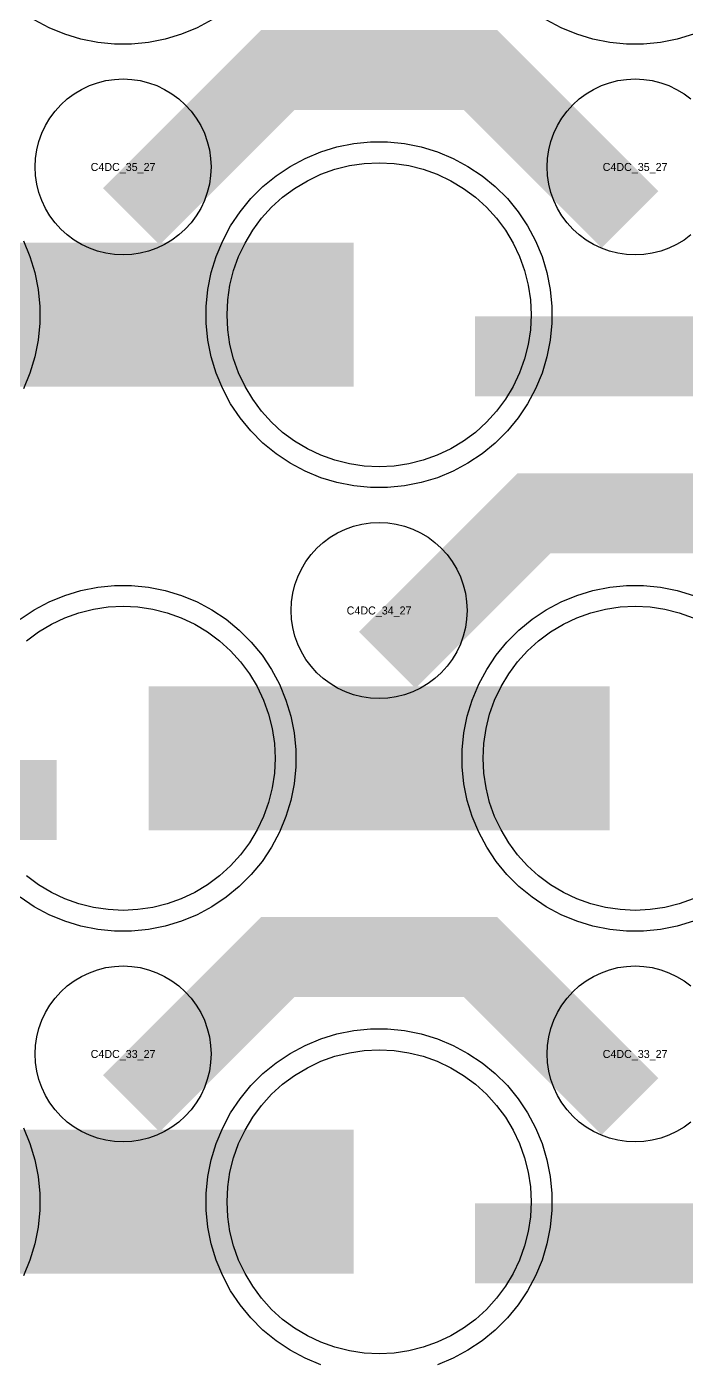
# Model space of a CAD drawing. Extents: x -11880 to 11880, y -14992 to 14992.
# Drawn here: x -3390.1 to -3184, y -10316.2 to -9899.8 of the extents above; entities that cross this region are included whole.
import ezdxf
from ezdxf.enums import TextEntityAlignment as Align

# ---------------------------------------------------------------- set-up
doc = ezdxf.new("R2010")
doc.units = 0
doc.header["$MEASUREMENT"] = 0
for name, color, linetype in [('GDS_775_DT_237', 138, 'CONTINUOUS'), ('RDL1_FS', 34, 'CONTINUOUS'), ('RDL_BS', 160, 'CONTINUOUS')]:
    doc.layers.add(name, color=color, linetype=linetype)

msp = doc.modelspace()

# ---------------------------------------------------------------- linework, layer by layer
at = {"layer": 'RDL1_FS', "color": 240, "true_color": 0xed1f24}
msp.add_lwpolyline([(-3280, -10037.329), (-3284.657, -10037.1), (-3289.268, -10036.416), (-3293.791, -10035.284), (-3298.181, -10033.712), (-3302.395, -10031.72), (-3306.395, -10029.322), (-3310.14, -10026.544), (-3313.594, -10023.414), (-3316.724, -10019.96), (-3319.502, -10016.215), (-3321.9, -10012.215), (-3323.892, -10008.001), (-3325.464, -10003.611), (-3326.596, -9999.088), (-3327.28, -9994.477), (-3327.509, -9989.82), (-3327.28, -9985.163), (-3326.596, -9980.552), (-3325.464, -9976.029), (-3323.892, -9971.639), (-3321.9, -9967.425), (-3319.502, -9963.425), (-3316.724, -9959.68), (-3313.594, -9956.226), (-3310.14, -9953.096), (-3306.395, -9950.318), (-3302.395, -9947.92), (-3298.181, -9945.928), (-3293.791, -9944.356), (-3289.268, -9943.224), (-3284.657, -9942.54), (-3280, -9942.311), (-3275.343, -9942.54), (-3270.732, -9943.224), (-3266.209, -9944.356), (-3261.819, -9945.928), (-3257.605, -9947.92), (-3253.605, -9950.318), (-3249.86, -9953.096), (-3246.406, -9956.226), (-3243.276, -9959.68), (-3240.498, -9963.425), (-3238.1, -9967.425), (-3236.108, -9971.639), (-3234.536, -9976.029), (-3233.404, -9980.552), (-3232.72, -9985.163), (-3232.491, -9989.82), (-3232.72, -9994.477), (-3233.404, -9999.088), (-3234.536, -10003.611), (-3236.108, -10008.001), (-3238.1, -10012.215), (-3240.498, -10016.215), (-3243.276, -10019.96), (-3246.406, -10023.414), (-3249.86, -10026.544), (-3253.605, -10029.322), (-3257.605, -10031.72), (-3261.819, -10033.712), (-3266.209, -10035.284), (-3270.732, -10036.416), (-3275.343, -10037.1)], close=True, dxfattribs=at)
for points in [[(-3431.998, -9989.82, 45, 45, 0), (-3359.998, -9989.82, 45, 45, 0)], [(-3359.998, -9989.82, 45, 45, 0), (-3287.998, -9989.82, 45, 45, 0)]]:
    msp.add_lwpolyline(points, format="xyseb", dxfattribs=at)
at = {"layer": 'RDL1_FS'}
for points in [[(-3390.14, -10091.661), (-3386.395, -10088.883), (-3382.395, -10086.485), (-3378.181, -10084.493), (-3373.791, -10082.921), (-3369.268, -10081.789), (-3364.657, -10081.105), (-3360, -10080.876), (-3355.343, -10081.105), (-3350.732, -10081.789), (-3346.209, -10082.921), (-3341.819, -10084.493), (-3337.605, -10086.485), (-3333.605, -10088.883), (-3329.86, -10091.661), (-3326.406, -10094.791), (-3323.276, -10098.245), (-3320.498, -10101.99), (-3318.1, -10105.99), (-3316.108, -10110.204), (-3314.536, -10114.594), (-3313.404, -10119.117), (-3312.72, -10123.728), (-3312.491, -10128.385), (-3312.72, -10133.042), (-3313.404, -10137.653), (-3314.536, -10142.176), (-3316.108, -10146.566), (-3318.1, -10150.78), (-3320.498, -10154.78), (-3323.276, -10158.525), (-3326.406, -10161.979), (-3329.86, -10165.109), (-3333.605, -10167.887), (-3337.605, -10170.285), (-3341.819, -10172.277), (-3346.209, -10173.849), (-3350.732, -10174.981), (-3355.343, -10175.665), (-3360, -10175.894), (-3364.657, -10175.665), (-3369.268, -10174.981), (-3373.791, -10173.849), (-3378.181, -10172.277), (-3382.395, -10170.285), (-3386.395, -10167.887), (-3390.14, -10165.109)], [(-3181.819, -10172.277), (-3186.209, -10173.849), (-3190.732, -10174.981), (-3195.343, -10175.665), (-3200, -10175.894), (-3204.657, -10175.665), (-3209.268, -10174.981), (-3213.791, -10173.849), (-3218.181, -10172.277), (-3222.395, -10170.285), (-3226.395, -10167.887), (-3230.14, -10165.109), (-3233.594, -10161.979), (-3236.724, -10158.525), (-3239.502, -10154.78), (-3241.9, -10150.78), (-3243.892, -10146.566), (-3245.464, -10142.176), (-3246.596, -10137.653), (-3247.28, -10133.042), (-3247.509, -10128.385), (-3247.28, -10123.728), (-3246.596, -10119.117), (-3245.464, -10114.594), (-3243.892, -10110.204), (-3241.9, -10105.99), (-3239.502, -10101.99), (-3236.724, -10098.245), (-3233.594, -10094.791), (-3230.14, -10091.661), (-3226.395, -10088.883), (-3222.395, -10086.485), (-3218.181, -10084.493), (-3213.791, -10082.921), (-3209.268, -10081.789), (-3204.657, -10081.105), (-3200, -10080.876), (-3195.343, -10081.105), (-3190.732, -10081.789), (-3186.209, -10082.921), (-3181.819, -10084.493)]]:
    msp.add_lwpolyline(points, dxfattribs=at)
for points in [[(-3351.998, -10128.385, 45, 45, 0), (-3279.998, -10128.385, 45, 45, 0)], [(-3279.998, -10128.385, 45, 45, 0), (-3207.998, -10128.385, 45, 45, 0)], [(-3431.998, -10266.95, 45, 45, 0), (-3359.998, -10266.95, 45, 45, 0)], [(-3359.998, -10266.95, 45, 45, 0), (-3287.998, -10266.95, 45, 45, 0)]]:
    msp.add_lwpolyline(points, format="xyseb", dxfattribs=at)
msp.add_lwpolyline([(-3280, -10314.459), (-3284.657, -10314.23), (-3289.268, -10313.546), (-3293.791, -10312.414), (-3298.181, -10310.842), (-3302.395, -10308.85), (-3306.395, -10306.452), (-3310.14, -10303.674), (-3313.594, -10300.544), (-3316.724, -10297.09), (-3319.502, -10293.345), (-3321.9, -10289.345), (-3323.892, -10285.131), (-3325.464, -10280.741), (-3326.596, -10276.218), (-3327.28, -10271.607), (-3327.509, -10266.95), (-3327.28, -10262.293), (-3326.596, -10257.682), (-3325.464, -10253.159), (-3323.892, -10248.769), (-3321.9, -10244.555), (-3319.502, -10240.555), (-3316.724, -10236.81), (-3313.594, -10233.356), (-3310.14, -10230.226), (-3306.395, -10227.448), (-3302.395, -10225.05), (-3298.181, -10223.058), (-3293.791, -10221.486), (-3289.268, -10220.354), (-3284.657, -10219.67), (-3280, -10219.441), (-3275.343, -10219.67), (-3270.732, -10220.354), (-3266.209, -10221.486), (-3261.819, -10223.058), (-3257.605, -10225.05), (-3253.605, -10227.448), (-3249.86, -10230.226), (-3246.406, -10233.356), (-3243.276, -10236.81), (-3240.498, -10240.555), (-3238.1, -10244.555), (-3236.108, -10248.769), (-3234.536, -10253.159), (-3233.404, -10257.682), (-3232.72, -10262.293), (-3232.491, -10266.95), (-3232.72, -10271.607), (-3233.404, -10276.218), (-3234.536, -10280.741), (-3236.108, -10285.131), (-3238.1, -10289.345), (-3240.498, -10293.345), (-3243.276, -10297.09), (-3246.406, -10300.544), (-3249.86, -10303.674), (-3253.605, -10306.452), (-3257.605, -10308.85), (-3261.819, -10310.842), (-3266.209, -10312.414), (-3270.732, -10313.546), (-3275.343, -10314.23)], close=True, dxfattribs=at)
at = {"layer": 'RDL_BS', "color": 240, "true_color": 0xed1f24}
for points in [[(-3332.223, -9897.643), (-3336.885, -9900.135), (-3341.795, -9902.166), (-3346.835, -9903.697), (-3352.062, -9904.743), (-3357.356, -9905.26), (-3362.644, -9905.26), (-3367.938, -9904.743), (-3373.165, -9903.697), (-3378.205, -9902.166), (-3383.115, -9900.135), (-3387.777, -9897.643)], [(-3172.223, -9897.643), (-3176.885, -9900.135), (-3181.795, -9902.166), (-3186.835, -9903.697), (-3192.062, -9904.743), (-3197.356, -9905.26), (-3202.644, -9905.26), (-3207.938, -9904.743), (-3213.165, -9903.697), (-3218.205, -9902.166), (-3223.115, -9900.135), (-3227.777, -9897.643)], [(-3391.125, -9966.705), (-3389.094, -9971.615), (-3387.563, -9976.655), (-3386.517, -9981.882), (-3386, -9987.176), (-3386, -9992.464), (-3386.517, -9997.758), (-3387.563, -10002.985), (-3389.094, -10008.025), (-3391.125, -10012.935)]]:
    msp.add_lwpolyline(points, dxfattribs=at)
at = {"layer": 'RDL_BS'}
for points in [[(-3357.438, -9959.134, 25, 25, 0), (-3311.623, -9913.319, 25, 25, 0), (-3278.07, -9913.319, 25, 25, 0)], [(-3201.599, -9960.033, 25, 25, 0), (-3248.313, -9913.319, 25, 25, 0), (-3278.071, -9913.319, 25, 25, 0)], [(-3277.438, -10097.699, 25, 25, 0), (-3231.623, -10051.884, 25, 25, 0), (-3198.07, -10051.884, 25, 25, 0)], [(-3121.599, -10098.598, 25, 25, 0), (-3168.313, -10051.884, 25, 25, 0), (-3198.071, -10051.884, 25, 25, 0)], [(-3489.984, -10141.398, 25, 25, 0), (-3380.719, -10141.398, 25, 25, 0)], [(-3357.438, -10236.264, 25, 25, 0), (-3311.623, -10190.449, 25, 25, 0), (-3278.07, -10190.449, 25, 25, 0)], [(-3201.599, -10237.163, 25, 25, 0), (-3248.313, -10190.449, 25, 25, 0), (-3278.071, -10190.449, 25, 25, 0)], [(-3249.984, -10279.963, 25, 25, 0), (-3140.719, -10279.963, 25, 25, 0)]]:
    msp.add_lwpolyline(points, format="xyseb", dxfattribs=at)
for points in [[(-3360, -9971.126), (-3362.693, -9970.994), (-3365.365, -9970.598), (-3367.984, -9969.941), (-3370.519, -9969.034), (-3372.956, -9967.882), (-3375.28, -9966.489), (-3377.443, -9964.886), (-3379.442, -9963.074), (-3381.254, -9961.075), (-3382.857, -9958.912), (-3384.25, -9956.588), (-3385.402, -9954.151), (-3386.309, -9951.616), (-3386.966, -9948.997), (-3387.362, -9946.325), (-3387.494, -9943.632), (-3387.362, -9940.939), (-3386.966, -9938.267), (-3386.309, -9935.648), (-3385.402, -9933.113), (-3384.25, -9930.676), (-3382.857, -9928.352), (-3381.254, -9926.189), (-3379.442, -9924.19), (-3377.443, -9922.378), (-3375.28, -9920.775), (-3372.956, -9919.382), (-3370.519, -9918.23), (-3367.984, -9917.323), (-3365.365, -9916.666), (-3362.693, -9916.27), (-3360, -9916.138), (-3357.307, -9916.27), (-3354.635, -9916.666), (-3352.016, -9917.323), (-3349.481, -9918.23), (-3347.044, -9919.382), (-3344.72, -9920.775), (-3342.557, -9922.378), (-3340.558, -9924.19), (-3338.746, -9926.189), (-3337.143, -9928.352), (-3335.75, -9930.676), (-3334.598, -9933.113), (-3333.691, -9935.648), (-3333.034, -9938.267), (-3332.638, -9940.939), (-3332.506, -9943.632), (-3332.638, -9946.325), (-3333.034, -9948.997), (-3333.691, -9951.616), (-3334.598, -9954.151), (-3335.75, -9956.588), (-3337.143, -9958.912), (-3338.746, -9961.075), (-3340.558, -9963.074), (-3342.557, -9964.886), (-3344.72, -9966.489), (-3347.044, -9967.882), (-3349.481, -9969.034), (-3352.016, -9969.941), (-3354.635, -9970.598), (-3357.307, -9970.994)], [(-3280, -10109.691), (-3282.693, -10109.559), (-3285.365, -10109.163), (-3287.984, -10108.506), (-3290.519, -10107.599), (-3292.956, -10106.447), (-3295.28, -10105.054), (-3297.443, -10103.451), (-3299.442, -10101.639), (-3301.254, -10099.64), (-3302.857, -10097.477), (-3304.25, -10095.153), (-3305.402, -10092.716), (-3306.309, -10090.181), (-3306.966, -10087.562), (-3307.362, -10084.89), (-3307.494, -10082.197), (-3307.362, -10079.504), (-3306.966, -10076.832), (-3306.309, -10074.213), (-3305.402, -10071.678), (-3304.25, -10069.241), (-3302.857, -10066.917), (-3301.254, -10064.754), (-3299.442, -10062.755), (-3297.443, -10060.943), (-3295.28, -10059.34), (-3292.956, -10057.947), (-3290.519, -10056.795), (-3287.984, -10055.888), (-3285.365, -10055.231), (-3282.693, -10054.835), (-3280, -10054.703), (-3277.307, -10054.835), (-3274.635, -10055.231), (-3272.016, -10055.888), (-3269.481, -10056.795), (-3267.044, -10057.947), (-3264.72, -10059.34), (-3262.557, -10060.943), (-3260.558, -10062.755), (-3258.746, -10064.754), (-3257.143, -10066.917), (-3255.75, -10069.241), (-3254.598, -10071.678), (-3253.691, -10074.213), (-3253.034, -10076.832), (-3252.638, -10079.504), (-3252.506, -10082.197), (-3252.638, -10084.89), (-3253.034, -10087.562), (-3253.691, -10090.181), (-3254.598, -10092.716), (-3255.75, -10095.153), (-3257.143, -10097.477), (-3258.746, -10099.64), (-3260.558, -10101.639), (-3262.557, -10103.451), (-3264.72, -10105.054), (-3267.044, -10106.447), (-3269.481, -10107.599), (-3272.016, -10108.506), (-3274.635, -10109.163), (-3277.307, -10109.559)], [(-3360, -10248.256), (-3362.693, -10248.124), (-3365.365, -10247.728), (-3367.984, -10247.071), (-3370.519, -10246.164), (-3372.956, -10245.012), (-3375.28, -10243.619), (-3377.443, -10242.016), (-3379.442, -10240.204), (-3381.254, -10238.205), (-3382.857, -10236.042), (-3384.25, -10233.718), (-3385.402, -10231.281), (-3386.309, -10228.746), (-3386.966, -10226.127), (-3387.362, -10223.455), (-3387.494, -10220.762), (-3387.362, -10218.069), (-3386.966, -10215.397), (-3386.309, -10212.778), (-3385.402, -10210.243), (-3384.25, -10207.806), (-3382.857, -10205.482), (-3381.254, -10203.319), (-3379.442, -10201.32), (-3377.443, -10199.508), (-3375.28, -10197.905), (-3372.956, -10196.512), (-3370.519, -10195.36), (-3367.984, -10194.453), (-3365.365, -10193.796), (-3362.693, -10193.4), (-3360, -10193.268), (-3357.307, -10193.4), (-3354.635, -10193.796), (-3352.016, -10194.453), (-3349.481, -10195.36), (-3347.044, -10196.512), (-3344.72, -10197.905), (-3342.557, -10199.508), (-3340.558, -10201.32), (-3338.746, -10203.319), (-3337.143, -10205.482), (-3335.75, -10207.806), (-3334.598, -10210.243), (-3333.691, -10212.778), (-3333.034, -10215.397), (-3332.638, -10218.069), (-3332.506, -10220.762), (-3332.638, -10223.455), (-3333.034, -10226.127), (-3333.691, -10228.746), (-3334.598, -10231.281), (-3335.75, -10233.718), (-3337.143, -10236.042), (-3338.746, -10238.205), (-3340.558, -10240.204), (-3342.557, -10242.016), (-3344.72, -10243.619), (-3347.044, -10245.012), (-3349.481, -10246.164), (-3352.016, -10247.071), (-3354.635, -10247.728), (-3357.307, -10248.124)]]:
    msp.add_lwpolyline(points, close=True, dxfattribs=at)
for points in [[(-3182.557, -9964.886), (-3184.72, -9966.489), (-3187.044, -9967.882), (-3189.481, -9969.034), (-3192.016, -9969.941), (-3194.635, -9970.598), (-3197.307, -9970.994), (-3200, -9971.126), (-3202.693, -9970.994), (-3205.365, -9970.598), (-3207.984, -9969.941), (-3210.519, -9969.034), (-3212.956, -9967.882), (-3215.28, -9966.489), (-3217.443, -9964.886), (-3219.442, -9963.074), (-3221.254, -9961.075), (-3222.857, -9958.912), (-3224.25, -9956.588), (-3225.402, -9954.151), (-3226.309, -9951.616), (-3226.966, -9948.997), (-3227.362, -9946.325), (-3227.494, -9943.632), (-3227.362, -9940.939), (-3226.966, -9938.267), (-3226.309, -9935.648), (-3225.402, -9933.113), (-3224.25, -9930.676), (-3222.857, -9928.352), (-3221.254, -9926.189), (-3219.442, -9924.19), (-3217.443, -9922.378), (-3215.28, -9920.775), (-3212.956, -9919.382), (-3210.519, -9918.23), (-3207.984, -9917.323), (-3205.365, -9916.666), (-3202.693, -9916.27), (-3200, -9916.138), (-3197.307, -9916.27), (-3194.635, -9916.666), (-3192.016, -9917.323), (-3189.481, -9918.23), (-3187.044, -9919.382), (-3184.72, -9920.775), (-3182.557, -9922.378)], [(-3392.191, -10084.949), (-3387.777, -10082.002), (-3383.115, -10079.51), (-3378.205, -10077.479), (-3373.165, -10075.948), (-3367.938, -10074.902), (-3362.644, -10074.385), (-3357.356, -10074.385), (-3352.062, -10074.902), (-3346.835, -10075.948), (-3341.795, -10077.479), (-3336.885, -10079.51), (-3332.223, -10082.002), (-3327.809, -10084.949), (-3323.708, -10088.311), (-3319.926, -10092.093), (-3316.564, -10096.194), (-3313.617, -10100.608), (-3311.125, -10105.27), (-3309.094, -10110.18), (-3307.563, -10115.22), (-3306.517, -10120.447), (-3306, -10125.741), (-3306, -10131.029), (-3306.517, -10136.323), (-3307.563, -10141.55), (-3309.094, -10146.59), (-3311.125, -10151.5), (-3313.617, -10156.162), (-3316.564, -10160.576), (-3319.926, -10164.677), (-3323.708, -10168.459), (-3327.809, -10171.821), (-3332.223, -10174.768), (-3336.885, -10177.26), (-3341.795, -10179.291), (-3346.835, -10180.822), (-3352.062, -10181.868), (-3357.356, -10182.385), (-3362.644, -10182.385), (-3367.938, -10181.868), (-3373.165, -10180.822), (-3378.205, -10179.291), (-3383.115, -10177.26), (-3387.777, -10174.768), (-3392.191, -10171.821)], [(-3181.795, -10179.291), (-3186.835, -10180.822), (-3192.062, -10181.868), (-3197.356, -10182.385), (-3202.644, -10182.385), (-3207.938, -10181.868), (-3213.165, -10180.822), (-3218.205, -10179.291), (-3223.115, -10177.26), (-3227.777, -10174.768), (-3232.191, -10171.821), (-3236.292, -10168.459), (-3240.074, -10164.677), (-3243.436, -10160.576), (-3246.383, -10156.162), (-3248.875, -10151.5), (-3250.906, -10146.59), (-3252.437, -10141.55), (-3253.483, -10136.323), (-3254, -10131.029), (-3254, -10125.741), (-3253.483, -10120.447), (-3252.437, -10115.22), (-3250.906, -10110.18), (-3248.875, -10105.27), (-3246.383, -10100.608), (-3243.436, -10096.194), (-3240.074, -10092.093), (-3236.292, -10088.311), (-3232.191, -10084.949), (-3227.777, -10082.002), (-3223.115, -10079.51), (-3218.205, -10077.479), (-3213.165, -10075.948), (-3207.938, -10074.902), (-3202.644, -10074.385), (-3197.356, -10074.385), (-3192.062, -10074.902), (-3186.835, -10075.948), (-3181.795, -10077.479)], [(-3182.557, -10242.016), (-3184.72, -10243.619), (-3187.044, -10245.012), (-3189.481, -10246.164), (-3192.016, -10247.071), (-3194.635, -10247.728), (-3197.307, -10248.124), (-3200, -10248.256), (-3202.693, -10248.124), (-3205.365, -10247.728), (-3207.984, -10247.071), (-3210.519, -10246.164), (-3212.956, -10245.012), (-3215.28, -10243.619), (-3217.443, -10242.016), (-3219.442, -10240.204), (-3221.254, -10238.205), (-3222.857, -10236.042), (-3224.25, -10233.718), (-3225.402, -10231.281), (-3226.309, -10228.746), (-3226.966, -10226.127), (-3227.362, -10223.455), (-3227.494, -10220.762), (-3227.362, -10218.069), (-3226.966, -10215.397), (-3226.309, -10212.778), (-3225.402, -10210.243), (-3224.25, -10207.806), (-3222.857, -10205.482), (-3221.254, -10203.319), (-3219.442, -10201.32), (-3217.443, -10199.508), (-3215.28, -10197.905), (-3212.956, -10196.512), (-3210.519, -10195.36), (-3207.984, -10194.453), (-3205.365, -10193.796), (-3202.693, -10193.4), (-3200, -10193.268), (-3197.307, -10193.4), (-3194.635, -10193.796), (-3192.016, -10194.453), (-3189.481, -10195.36), (-3187.044, -10196.512), (-3184.72, -10197.905), (-3182.557, -10199.508)], [(-3298.205, -10317.856), (-3303.115, -10315.825), (-3307.777, -10313.333), (-3312.191, -10310.386), (-3316.292, -10307.024), (-3320.074, -10303.242), (-3323.436, -10299.141), (-3326.383, -10294.727), (-3328.875, -10290.065), (-3330.906, -10285.155), (-3332.437, -10280.115), (-3333.483, -10274.888), (-3334, -10269.594), (-3334, -10264.306), (-3333.483, -10259.012), (-3332.437, -10253.785), (-3330.906, -10248.745), (-3328.875, -10243.835), (-3326.383, -10239.173), (-3323.436, -10234.759), (-3320.074, -10230.658), (-3316.292, -10226.876), (-3312.191, -10223.514), (-3307.777, -10220.567), (-3303.115, -10218.075), (-3298.205, -10216.044), (-3293.165, -10214.513), (-3287.938, -10213.467), (-3282.644, -10212.95), (-3277.356, -10212.95), (-3272.062, -10213.467), (-3266.835, -10214.513), (-3261.795, -10216.044), (-3256.885, -10218.075), (-3252.223, -10220.567), (-3247.809, -10223.514), (-3243.708, -10226.876), (-3239.926, -10230.658), (-3236.564, -10234.759), (-3233.617, -10239.173), (-3231.125, -10243.835), (-3229.094, -10248.745), (-3227.563, -10253.785), (-3226.517, -10259.012), (-3226, -10264.306), (-3226, -10269.594), (-3226.517, -10274.888), (-3227.563, -10280.115), (-3229.094, -10285.155), (-3231.125, -10290.065), (-3233.617, -10294.727), (-3236.564, -10299.141), (-3239.926, -10303.242), (-3243.708, -10307.024), (-3247.809, -10310.386), (-3252.223, -10313.333), (-3256.885, -10315.825), (-3261.795, -10317.856)], [(-3391.125, -10243.835), (-3389.094, -10248.745), (-3387.563, -10253.785), (-3386.517, -10259.012), (-3386, -10264.306), (-3386, -10269.594), (-3386.517, -10274.888), (-3387.563, -10280.115), (-3389.094, -10285.155), (-3391.125, -10290.065)]]:
    msp.add_lwpolyline(points, dxfattribs=at)
at = {"layer": 'RDL_BS', "color": 240, "true_color": 0xed1f24}
msp.add_lwpolyline([(-3282.644, -10043.82), (-3287.938, -10043.303), (-3293.165, -10042.257), (-3298.205, -10040.726), (-3303.115, -10038.695), (-3307.777, -10036.203), (-3312.191, -10033.256), (-3316.292, -10029.894), (-3320.074, -10026.112), (-3323.436, -10022.011), (-3326.383, -10017.597), (-3328.875, -10012.935), (-3330.906, -10008.025), (-3332.437, -10002.985), (-3333.483, -9997.758), (-3334, -9992.464), (-3334, -9987.176), (-3333.483, -9981.882), (-3332.437, -9976.655), (-3330.906, -9971.615), (-3328.875, -9966.705), (-3326.383, -9962.043), (-3323.436, -9957.629), (-3320.074, -9953.528), (-3316.292, -9949.746), (-3312.191, -9946.384), (-3307.777, -9943.437), (-3303.115, -9940.945), (-3298.205, -9938.914), (-3293.165, -9937.383), (-3287.938, -9936.337), (-3282.644, -9935.82), (-3277.356, -9935.82), (-3272.062, -9936.337), (-3266.835, -9937.383), (-3261.795, -9938.914), (-3256.885, -9940.945), (-3252.223, -9943.437), (-3247.809, -9946.384), (-3243.708, -9949.746), (-3239.926, -9953.528), (-3236.564, -9957.629), (-3233.617, -9962.043), (-3231.125, -9966.705), (-3229.094, -9971.615), (-3227.563, -9976.655), (-3226.517, -9981.882), (-3226, -9987.176), (-3226, -9992.464), (-3226.517, -9997.758), (-3227.563, -10002.985), (-3229.094, -10008.025), (-3231.125, -10012.935), (-3233.617, -10017.597), (-3236.564, -10022.011), (-3239.926, -10026.112), (-3243.708, -10029.894), (-3247.809, -10033.256), (-3252.223, -10036.203), (-3256.885, -10038.695), (-3261.795, -10040.726), (-3266.835, -10042.257), (-3272.062, -10043.303), (-3277.356, -10043.82)], close=True, dxfattribs=at)
msp.add_lwpolyline([(-3249.984, -10002.833, 25, 25, 0), (-3140.719, -10002.833, 25, 25, 0)], format="xyseb", dxfattribs=at)

# ---------------------------------------------------------------- texts
at = {"layer": 'GDS_775_DT_237'}
for s, p in [('C4DC_35_27', (-3360, -9943.632)), ('C4DC_35_27', (-3360, -9943.632)), ('C4DC_35_27', (-3200, -9943.632)), ('C4DC_35_27', (-3200, -9943.632)), ('C4DC_34_27', (-3280, -10082.197)), ('C4DC_34_27', (-3280, -10082.197)), ('C4DC_33_27', (-3360, -10220.762)), ('C4DC_33_27', (-3360, -10220.762)), ('C4DC_33_27', (-3200, -10220.762)), ('C4DC_33_27', (-3200, -10220.762))]:
    msp.add_text(s, height=2.5, dxfattribs=at).set_placement(p, align=Align.MIDDLE_CENTER)

doc.saveas('drawing.dxf')
